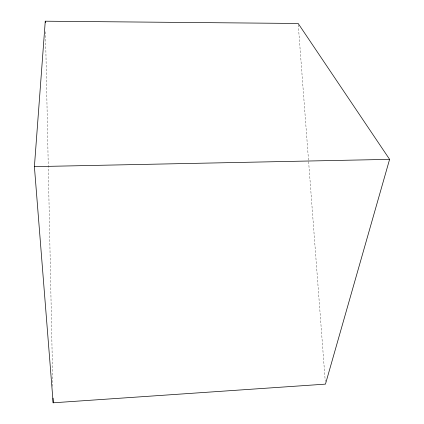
<?xml version="1.0" encoding="UTF-8"?>
<svg xmlns="http://www.w3.org/2000/svg" width="424" height="424" viewBox="0 0 424 424"><rect width="100%" height="100%" fill="white"/><g stroke="black" fill="none" stroke-linecap="round" stroke-linejoin="round"><path stroke-width="0.32" stroke-dasharray="2.12 1.59" d="M298.268 24.788L325.261 381.489M45.485 31.784L52.83 386.926"/><path stroke-width="0.64" d="M34.402 166.632L45.267 21.2L298.167 23.468L389.598 159.355L325.457 384.133L53.159 402.8L34.402 166.632L389.598 159.355M45.267 21.2L45.294 22.525M53.064 398.173L53.159 402.8"/></g></svg>
